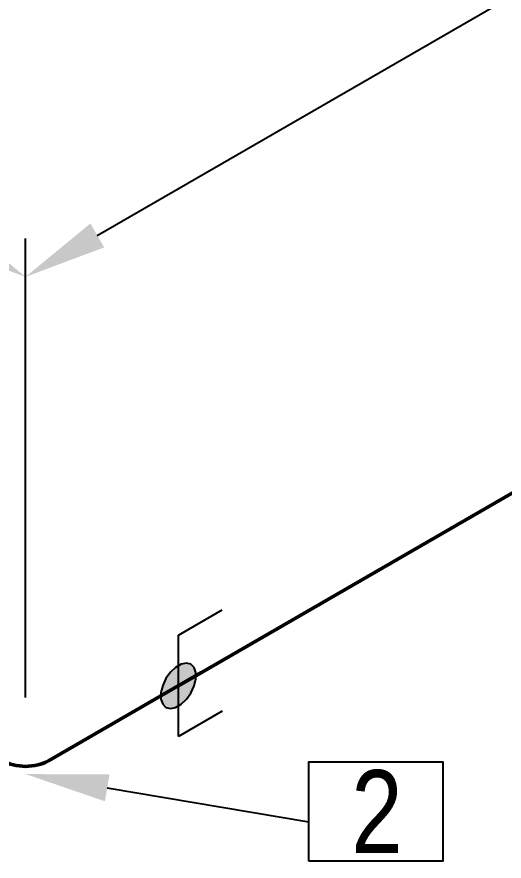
# Model space of a CAD drawing. Header units: millimetres. Extents: x 0 to 594, y 0 to 420.
# Drawn here: x 151.19 to 165.89, y 241 to 266.47 of the extents above; entities that cross this region are included whole.
import ezdxf
from ezdxf import colors
from ezdxf.entities.mleader import LeaderData, LeaderLine
from ezdxf.enums import TextEntityAlignment as Align
from ezdxf.math import Vec2, Vec3

# ---------------------------------------------------------------- set-up
doc = ezdxf.new("R2010")
doc.units = ezdxf.units.MM
doc.header["$LTSCALE"] = 0.25
for name, color, linetype in [('용접', 1, 'Continuous'), ('주석', 7, 'Continuous'), ('치수', 1, 'Continuous')]:
    doc.layers.add(name, color=color, linetype=linetype)
doc.layers.add('파이프 작은 보어', color=30, linetype='Continuous', lineweight=50)
doc.styles.add('AdskIsoAnnotation', font='arial.ttf', dxfattribs={"width": 0.8, "height": 1})
doc.styles.add('AdskIsoMetric', font='arial.ttf', dxfattribs={"width": 0.8, "height": 2.5})
doc.styles.add('AdskIsoMetric-30', font='arial.ttf', dxfattribs={"width": 0.8, "height": 2.5})
doc.styles.add('AdskIsoMetric30', font='arial.ttf', dxfattribs={"width": 0.8, "oblique": 30, "height": 2.5})
doc.styles.get("Standard").update_dxf_attribs({"font": 'arial.ttf'})
doc.dimstyles.new('AdskIsoMetric', dxfattribs={"dimtxt": 2.5, "dimasz": 2.5, "dimexe": 1, "dimexo": 2, "dimgap": 0.8, "dimtad": 1, "dimdec": 0, "dimrnd": 1, "dimzin": 0, "dimdsep": 46, "dimtxsty": 'AdskIsoMetric', "dimcen": 0, "dimclrt": 7, "dimadec": 0, "dimazin": 0, "dimtfac": 1, "dimtdec": 0, "dimtmove": 1, "dimatfit": 3, "dimfxl": 0, "dimfrac": 2, "dimtolj": 1, "dimtzin": 0, "dimarcsym": 0})

# ---------------------------------------------------------------- blocks, each defined once
blk = doc.blocks.new('*D76')
at = {"layer": 'Defpoints', "color": 0}
for p in [(193.288, 282.78), (193.288, 267.78), (151.45, 243.625)]:
    blk.add_point(p, dxfattribs=at)
at = {"layer": '치수', "color": 0, "lineweight": -2}
for p, q in [((193.288, 270.09), (193.288, 283.935)), ((153.615, 259.875), (191.123, 281.53)), ((151.45, 245.935), (151.45, 259.78))]:
    blk.add_line(p, q, dxfattribs=at)
at = {"layer": '치수', "color": 0}
for points in [[(190.915, 281.891), (191.331, 281.17), (193.288, 282.78)], [(153.407, 260.236), (153.823, 259.514), (151.45, 258.625)]]:
    blk.add_solid(points, dxfattribs=at)
at = {"layer": '치수', "color": 7, "insert": (172.369, 273.32), "char_height": 2.5, "attachment_point": 5, "rotation": 30, "style": 'AdskIsoMetric30'}
blk.add_mtext('\\A1;4792', dxfattribs=at)
blk = doc.blocks.new('*D77')
at = {"layer": 'Defpoints', "color": 0}
for p in [(151.45, 258.625), (136.755, 252.109), (151.45, 243.625)]:
    blk.add_point(p, dxfattribs=at)
at = {"layer": '치수', "color": 0, "lineweight": -2}
for p, q in [((136.755, 254.419), (136.755, 268.264)), ((138.92, 265.859), (149.285, 259.875)), ((151.45, 245.935), (151.45, 259.78))]:
    blk.add_line(p, q, dxfattribs=at)
at = {"layer": '치수', "color": 0}
for points in [[(139.129, 266.22), (138.712, 265.498), (136.755, 267.109)], [(149.493, 260.236), (149.077, 259.514), (151.45, 258.625)]]:
    blk.add_solid(points, dxfattribs=at)
at = {"layer": '치수', "color": 7, "insert": (144.103, 265.484), "char_height": 2.5, "attachment_point": 5, "rotation": 330, "style": 'AdskIsoMetric-30'}
blk.add_mtext('\\A1;1455', dxfattribs=at)
blk = doc.blocks.new('엘보우-14-Iso2DSkew90')
at = {"color": 0, "linetype": 'ByBlock', "lineweight": -2, "extrusion": (0, 0.816497, 0.57735)}
for p, q in [((-5.303, 3.062), (-0.691, 0.399)), ((0.691, 0.399), (5.303, 3.062))]:
    blk.add_line(p, q, dxfattribs=at)
at = {"linetype": 'ByBlock'}
blk.add_ellipse((0, 0.798), major_axis=(-0.977, 0), ratio=0.57735, start_param=0.785398, end_param=2.356194, dxfattribs=at)
blk = doc.blocks.new('SocketWeld-1-IsoLeft')
blk.add_hatch(color=256).paths.add_polyline_path([(-0.0294, -0.0234), (-0.0291, -0.0234), (-0.0288, -0.0235), (-0.0285, -0.0236), (-0.0283, -0.0237), (-0.028, -0.0238), (-0.0277, -0.0239), (-0.0274, -0.0239), (-0.0271, -0.024), (-0.0268, -0.0241), (-0.0265, -0.0242), (-0.0263, -0.0243), (-0.026, -0.0244), (-0.0257, -0.0244), (-0.0254, -0.0245), (-0.0251, -0.0246), (-0.0248, -0.0247), (-0.0246, -0.0248), (-0.0243, -0.0249), (-0.024, -0.0249), (-0.0237, -0.025), (-0.0234, -0.0251), (-0.0231, -0.0252), (-0.0228, -0.0253), (-0.0226, -0.0254), (-0.0223, -0.0254), (-0.022, -0.0255), (-0.0217, -0.0256), (-0.0214, -0.0257), (-0.0211, -0.0258), (-0.0209, -0.0259), (-0.0206, -0.0259), (-0.0203, -0.026), (-0.02, -0.0261), (-0.0197, -0.0262), (-0.0194, -0.0263), (-0.0191, -0.0264), (-0.0189, -0.0265), (-0.0186, -0.0265), (-0.0183, -0.0266), (-0.018, -0.0267), (-0.0177, -0.0268), (-0.0174, -0.0269), (-0.0172, -0.027), (-0.0169, -0.027), (-0.0166, -0.0271), (-0.0163, -0.0272), (-0.016, -0.0273), (-0.0157, -0.0274), (-0.0155, -0.0275), (-0.0155, -0.0275), (-0.0151, -0.0275), (-0.0148, -0.0275), (-0.0145, -0.0275), (-0.0142, -0.0276), (-0.0139, -0.0276), (-0.0136, -0.0276), (-0.0132, -0.0277), (-0.0129, -0.0277), (-0.0126, -0.0277), (-0.0123, -0.0277), (-0.012, -0.0278), (-0.0117, -0.0278), (-0.0114, -0.0278), (-0.011, -0.0279), (-0.0107, -0.0279), (-0.0104, -0.0279), (-0.0101, -0.0279), (-0.0098, -0.028), (-0.0095, -0.028), (-0.0091, -0.028), (-0.0088, -0.0281), (-0.0085, -0.0281), (-0.0082, -0.0281), (-0.0079, -0.0281), (-0.0076, -0.0282), (-0.0073, -0.0282), (-0.0069, -0.0282), (-0.0066, -0.0283), (-0.0063, -0.0283), (-0.006, -0.0283), (-0.0057, -0.0283), (-0.0054, -0.0284), (-0.005, -0.0284), (-0.0047, -0.0284), (-0.0044, -0.0285), (-0.0041, -0.0285), (-0.0038, -0.0285), (-0.0035, -0.0286), (-0.0032, -0.0286), (-0.0028, -0.0286), (-0.0025, -0.0286), (-0.0022, -0.0287), (-0.0019, -0.0287), (-0.0016, -0.0287), (-0.0013, -0.0288), (-0.0009, -0.0288), (-0.0006, -0.0288), (-0.0003, -0.0288), (0, -0.0289), (0, -0.0289), (0.0003, -0.0288), (0.0006, -0.0288), (0.0009, -0.0288), (0.0013, -0.0288), (0.0016, -0.0287), (0.0019, -0.0287), (0.0022, -0.0287), (0.0025, -0.0286), (0.0028, -0.0286), (0.0032, -0.0286), (0.0035, -0.0286), (0.0038, -0.0285), (0.0041, -0.0285), (0.0044, -0.0285), (0.0047, -0.0284), (0.005, -0.0284), (0.0054, -0.0284), (0.0057, -0.0283), (0.006, -0.0283), (0.0063, -0.0283), (0.0066, -0.0283), (0.0069, -0.0282), (0.0073, -0.0282), (0.0076, -0.0282), (0.0079, -0.0281), (0.0082, -0.0281), (0.0085, -0.0281), (0.0088, -0.0281), (0.0091, -0.028), (0.0095, -0.028), (0.0098, -0.028), (0.0101, -0.0279), (0.0104, -0.0279), (0.0107, -0.0279), (0.011, -0.0279), (0.0114, -0.0278), (0.0117, -0.0278), (0.012, -0.0278), (0.0123, -0.0277), (0.0126, -0.0277), (0.0129, -0.0277), (0.0132, -0.0277), (0.0136, -0.0276), (0.0139, -0.0276), (0.0142, -0.0276), (0.0145, -0.0275), (0.0148, -0.0275), (0.0151, -0.0275), (0.0155, -0.0275), (0.0155, -0.0275), (0.0157, -0.0274), (0.016, -0.0273), (0.0163, -0.0272), (0.0166, -0.0271), (0.0169, -0.027), (0.0172, -0.027), (0.0174, -0.0269), (0.0177, -0.0268), (0.018, -0.0267), (0.0183, -0.0266), (0.0186, -0.0265), (0.0189, -0.0265), (0.0191, -0.0264), (0.0194, -0.0263), (0.0197, -0.0262), (0.02, -0.0261), (0.0203, -0.026), (0.0206, -0.0259), (0.0209, -0.0259), (0.0211, -0.0258), (0.0214, -0.0257), (0.0217, -0.0256), (0.022, -0.0255), (0.0223, -0.0254), (0.0226, -0.0254), (0.0228, -0.0253), (0.0231, -0.0252), (0.0234, -0.0251), (0.0237, -0.025), (0.024, -0.0249), (0.0243, -0.0249), (0.0246, -0.0248), (0.0248, -0.0247), (0.0251, -0.0246), (0.0254, -0.0245), (0.0257, -0.0244), (0.026, -0.0244), (0.0263, -0.0243), (0.0265, -0.0242), (0.0268, -0.0241), (0.0271, -0.024), (0.0274, -0.0239), (0.0277, -0.0239), (0.028, -0.0238), (0.0283, -0.0237), (0.0285, -0.0236), (0.0288, -0.0235), (0.0291, -0.0234), (0.0294, -0.0234), (0.0294, -0.0234), (0.0296, -0.0232), (0.0298, -0.0231), (0.0301, -0.023), (0.0303, -0.0228), (0.0305, -0.0227), (0.0307, -0.0226), (0.031, -0.0224), (0.0312, -0.0223), (0.0314, -0.0222), (0.0316, -0.0221), (0.0319, -0.0219), (0.0321, -0.0218), (0.0323, -0.0217), (0.0325, -0.0215), (0.0328, -0.0214), (0.033, -0.0213), (0.0332, -0.0211), (0.0335, -0.021), (0.0337, -0.0209), (0.0339, -0.0207), (0.0341, -0.0206), (0.0344, -0.0205), (0.0346, -0.0204), (0.0348, -0.0202), (0.035, -0.0201), (0.0353, -0.02), (0.0355, -0.0198), (0.0357, -0.0197), (0.0359, -0.0196), (0.0362, -0.0194), (0.0364, -0.0193), (0.0366, -0.0192), (0.0368, -0.0191), (0.0371, -0.0189), (0.0373, -0.0188), (0.0375, -0.0187), (0.0377, -0.0185), (0.038, -0.0184), (0.0382, -0.0183), (0.0384, -0.0181), (0.0386, -0.018), (0.0389, -0.0179), (0.0391, -0.0177), (0.0393, -0.0176), (0.0395, -0.0175), (0.0398, -0.0174), (0.04, -0.0172), (0.0402, -0.0171), (0.0405, -0.017), (0.0405, -0.017), (0.0406, -0.0168), (0.0407, -0.0166), (0.0409, -0.0165), (0.041, -0.0163), (0.0412, -0.0161), (0.0413, -0.016), (0.0415, -0.0158), (0.0416, -0.0157), (0.0418, -0.0155), (0.0419, -0.0153), (0.042, -0.0152), (0.0422, -0.015), (0.0423, -0.0148), (0.0425, -0.0147), (0.0426, -0.0145), (0.0428, -0.0143), (0.0429, -0.0142), (0.0431, -0.014), (0.0432, -0.0138), (0.0433, -0.0137), (0.0435, -0.0135), (0.0436, -0.0134), (0.0438, -0.0132), (0.0439, -0.013), (0.0441, -0.0129), (0.0442, -0.0127), (0.0444, -0.0125), (0.0445, -0.0124), (0.0447, -0.0122), (0.0448, -0.012), (0.0449, -0.0119), (0.0451, -0.0117), (0.0452, -0.0115), (0.0454, -0.0114), (0.0455, -0.0112), (0.0457, -0.0111), (0.0458, -0.0109), (0.046, -0.0107), (0.0461, -0.0106), (0.0462, -0.0104), (0.0464, -0.0102), (0.0465, -0.0101), (0.0467, -0.0099), (0.0468, -0.0097), (0.047, -0.0096), (0.0471, -0.0094), (0.0473, -0.0092), (0.0474, -0.0091), (0.0476, -0.0089), (0.0476, -0.0089), (0.0476, -0.0087), (0.0477, -0.0086), (0.0477, -0.0084), (0.0478, -0.0082), (0.0478, -0.008), (0.0479, -0.0078), (0.0479, -0.0076), (0.048, -0.0075), (0.048, -0.0073), (0.0481, -0.0071), (0.0481, -0.0069), (0.0482, -0.0067), (0.0482, -0.0066), (0.0483, -0.0064), (0.0483, -0.0062), (0.0484, -0.006), (0.0484, -0.0058), (0.0485, -0.0056), (0.0485, -0.0055), (0.0486, -0.0053), (0.0486, -0.0051), (0.0487, -0.0049), (0.0487, -0.0047), (0.0488, -0.0046), (0.0488, -0.0044), (0.0489, -0.0042), (0.0489, -0.004), (0.049, -0.0038), (0.049, -0.0036), (0.0491, -0.0035), (0.0491, -0.0033), (0.0492, -0.0031), (0.0492, -0.0029), (0.0493, -0.0027), (0.0493, -0.0025), (0.0494, -0.0024), (0.0494, -0.0022), (0.0495, -0.002), (0.0495, -0.0018), (0.0496, -0.0016), (0.0496, -0.0015), (0.0497, -0.0013), (0.0497, -0.0011), (0.0498, -0.0009), (0.0498, -0.0007), (0.0499, -0.0005), (0.0499, -0.0004), (0.05, -0.0002), (0.05, 0), (0.05, 0), (0.05, 0.0002), (0.0499, 0.0004), (0.0499, 0.0005), (0.0498, 0.0007), (0.0498, 0.0009), (0.0497, 0.0011), (0.0497, 0.0013), (0.0496, 0.0015), (0.0496, 0.0016), (0.0495, 0.0018), (0.0495, 0.002), (0.0494, 0.0022), (0.0494, 0.0024), (0.0493, 0.0025), (0.0493, 0.0027), (0.0492, 0.0029), (0.0492, 0.0031), (0.0491, 0.0033), (0.0491, 0.0035), (0.049, 0.0036), (0.049, 0.0038), (0.0489, 0.004), (0.0489, 0.0042), (0.0488, 0.0044), (0.0488, 0.0046), (0.0487, 0.0047), (0.0487, 0.0049), (0.0486, 0.0051), (0.0486, 0.0053), (0.0485, 0.0055), (0.0485, 0.0056), (0.0484, 0.0058), (0.0484, 0.006), (0.0483, 0.0062), (0.0483, 0.0064), (0.0482, 0.0066), (0.0482, 0.0067), (0.0481, 0.0069), (0.0481, 0.0071), (0.048, 0.0073), (0.048, 0.0075), (0.0479, 0.0076), (0.0479, 0.0078), (0.0478, 0.008), (0.0478, 0.0082), (0.0477, 0.0084), (0.0477, 0.0086), (0.0476, 0.0087), (0.0476, 0.0089), (0.0476, 0.0089), (0.0474, 0.0091), (0.0473, 0.0092), (0.0471, 0.0094), (0.047, 0.0096), (0.0468, 0.0097), (0.0467, 0.0099), (0.0465, 0.0101), (0.0464, 0.0102), (0.0462, 0.0104), (0.0461, 0.0106), (0.046, 0.0107), (0.0458, 0.0109), (0.0457, 0.0111), (0.0455, 0.0112), (0.0454, 0.0114), (0.0452, 0.0115), (0.0451, 0.0117), (0.0449, 0.0119), (0.0448, 0.012), (0.0447, 0.0122), (0.0445, 0.0124), (0.0444, 0.0125), (0.0442, 0.0127), (0.0441, 0.0129), (0.0439, 0.013), (0.0438, 0.0132), (0.0436, 0.0134), (0.0435, 0.0135), (0.0433, 0.0137), (0.0432, 0.0138), (0.0431, 0.014), (0.0429, 0.0142), (0.0428, 0.0143), (0.0426, 0.0145), (0.0425, 0.0147), (0.0423, 0.0148), (0.0422, 0.015), (0.042, 0.0152), (0.0419, 0.0153), (0.0418, 0.0155), (0.0416, 0.0157), (0.0415, 0.0158), (0.0413, 0.016), (0.0412, 0.0161), (0.041, 0.0163), (0.0409, 0.0165), (0.0407, 0.0166), (0.0406, 0.0168), (0.0405, 0.017), (0.0405, 0.017), (0.0402, 0.0171), (0.04, 0.0172), (0.0398, 0.0174), (0.0395, 0.0175), (0.0393, 0.0176), (0.0391, 0.0177), (0.0389, 0.0179), (0.0386, 0.018), (0.0384, 0.0181), (0.0382, 0.0183), (0.038, 0.0184), (0.0377, 0.0185), (0.0375, 0.0187), (0.0373, 0.0188), (0.0371, 0.0189), (0.0368, 0.0191), (0.0366, 0.0192), (0.0364, 0.0193), (0.0362, 0.0194), (0.0359, 0.0196), (0.0357, 0.0197), (0.0355, 0.0198), (0.0353, 0.02), (0.035, 0.0201), (0.0348, 0.0202), (0.0346, 0.0204), (0.0344, 0.0205), (0.0341, 0.0206), (0.0339, 0.0207), (0.0337, 0.0209), (0.0335, 0.021), (0.0332, 0.0211), (0.033, 0.0213), (0.0328, 0.0214), (0.0325, 0.0215), (0.0323, 0.0217), (0.0321, 0.0218), (0.0319, 0.0219), (0.0316, 0.0221), (0.0314, 0.0222), (0.0312, 0.0223), (0.031, 0.0224), (0.0307, 0.0226), (0.0305, 0.0227), (0.0303, 0.0228), (0.0301, 0.023), (0.0298, 0.0231), (0.0296, 0.0232), (0.0294, 0.0234), (0.0294, 0.0234), (0.0291, 0.0234), (0.0288, 0.0235), (0.0285, 0.0236), (0.0283, 0.0237), (0.028, 0.0238), (0.0277, 0.0239), (0.0274, 0.0239), (0.0271, 0.024), (0.0268, 0.0241), (0.0265, 0.0242), (0.0263, 0.0243), (0.026, 0.0244), (0.0257, 0.0244), (0.0254, 0.0245), (0.0251, 0.0246), (0.0248, 0.0247), (0.0246, 0.0248), (0.0243, 0.0249), (0.024, 0.0249), (0.0237, 0.025), (0.0234, 0.0251), (0.0231, 0.0252), (0.0228, 0.0253), (0.0226, 0.0254), (0.0223, 0.0254), (0.022, 0.0255), (0.0217, 0.0256), (0.0214, 0.0257), (0.0211, 0.0258), (0.0209, 0.0259), (0.0206, 0.0259), (0.0203, 0.026), (0.02, 0.0261), (0.0197, 0.0262), (0.0194, 0.0263), (0.0191, 0.0264), (0.0189, 0.0265), (0.0186, 0.0265), (0.0183, 0.0266), (0.018, 0.0267), (0.0177, 0.0268), (0.0174, 0.0269), (0.0172, 0.027), (0.0169, 0.027), (0.0166, 0.0271), (0.0163, 0.0272), (0.016, 0.0273), (0.0157, 0.0274), (0.0155, 0.0275), (0.0155, 0.0275), (0.0151, 0.0275), (0.0148, 0.0275), (0.0145, 0.0275), (0.0142, 0.0276), (0.0139, 0.0276), (0.0136, 0.0276), (0.0132, 0.0277), (0.0129, 0.0277), (0.0126, 0.0277), (0.0123, 0.0277), (0.012, 0.0278), (0.0117, 0.0278), (0.0114, 0.0278), (0.011, 0.0279), (0.0107, 0.0279), (0.0104, 0.0279), (0.0101, 0.0279), (0.0098, 0.028), (0.0095, 0.028), (0.0091, 0.028), (0.0088, 0.0281), (0.0085, 0.0281), (0.0082, 0.0281), (0.0079, 0.0281), (0.0076, 0.0282), (0.0073, 0.0282), (0.0069, 0.0282), (0.0066, 0.0283), (0.0063, 0.0283), (0.006, 0.0283), (0.0057, 0.0283), (0.0054, 0.0284), (0.005, 0.0284), (0.0047, 0.0284), (0.0044, 0.0285), (0.0041, 0.0285), (0.0038, 0.0285), (0.0035, 0.0286), (0.0032, 0.0286), (0.0028, 0.0286), (0.0025, 0.0286), (0.0022, 0.0287), (0.0019, 0.0287), (0.0016, 0.0287), (0.0013, 0.0288), (0.0009, 0.0288), (0.0006, 0.0288), (0.0003, 0.0288), (0, 0.0289), (0, 0.0289), (-0.0003, 0.0288), (-0.0006, 0.0288), (-0.0009, 0.0288), (-0.0013, 0.0288), (-0.0016, 0.0287), (-0.0019, 0.0287), (-0.0022, 0.0287), (-0.0025, 0.0286), (-0.0028, 0.0286), (-0.0032, 0.0286), (-0.0035, 0.0286), (-0.0038, 0.0285), (-0.0041, 0.0285), (-0.0044, 0.0285), (-0.0047, 0.0284), (-0.005, 0.0284), (-0.0054, 0.0284), (-0.0057, 0.0283), (-0.006, 0.0283), (-0.0063, 0.0283), (-0.0066, 0.0283), (-0.0069, 0.0282), (-0.0073, 0.0282), (-0.0076, 0.0282), (-0.0079, 0.0281), (-0.0082, 0.0281), (-0.0085, 0.0281), (-0.0088, 0.0281), (-0.0091, 0.028), (-0.0095, 0.028), (-0.0098, 0.028), (-0.0101, 0.0279), (-0.0104, 0.0279), (-0.0107, 0.0279), (-0.011, 0.0279), (-0.0114, 0.0278), (-0.0117, 0.0278), (-0.012, 0.0278), (-0.0123, 0.0277), (-0.0126, 0.0277), (-0.0129, 0.0277), (-0.0132, 0.0277), (-0.0136, 0.0276), (-0.0139, 0.0276), (-0.0142, 0.0276), (-0.0145, 0.0275), (-0.0148, 0.0275), (-0.0151, 0.0275), (-0.0155, 0.0275), (-0.0155, 0.0275), (-0.0157, 0.0274), (-0.016, 0.0273), (-0.0163, 0.0272), (-0.0166, 0.0271), (-0.0169, 0.027), (-0.0172, 0.027), (-0.0174, 0.0269), (-0.0177, 0.0268), (-0.018, 0.0267), (-0.0183, 0.0266), (-0.0186, 0.0265), (-0.0189, 0.0265), (-0.0191, 0.0264), (-0.0194, 0.0263), (-0.0197, 0.0262), (-0.02, 0.0261), (-0.0203, 0.026), (-0.0206, 0.0259), (-0.0209, 0.0259), (-0.0211, 0.0258), (-0.0214, 0.0257), (-0.0217, 0.0256), (-0.022, 0.0255), (-0.0223, 0.0254), (-0.0226, 0.0254), (-0.0228, 0.0253), (-0.0231, 0.0252), (-0.0234, 0.0251), (-0.0237, 0.025), (-0.024, 0.0249), (-0.0243, 0.0249), (-0.0246, 0.0248), (-0.0248, 0.0247), (-0.0251, 0.0246), (-0.0254, 0.0245), (-0.0257, 0.0244), (-0.026, 0.0244), (-0.0263, 0.0243), (-0.0265, 0.0242), (-0.0268, 0.0241), (-0.0271, 0.024), (-0.0274, 0.0239), (-0.0277, 0.0239), (-0.028, 0.0238), (-0.0283, 0.0237), (-0.0285, 0.0236), (-0.0288, 0.0235), (-0.0291, 0.0234), (-0.0294, 0.0234), (-0.0294, 0.0234), (-0.0296, 0.0232), (-0.0298, 0.0231), (-0.0301, 0.023), (-0.0303, 0.0228), (-0.0305, 0.0227), (-0.0307, 0.0226), (-0.031, 0.0224), (-0.0312, 0.0223), (-0.0314, 0.0222), (-0.0316, 0.0221), (-0.0319, 0.0219), (-0.0321, 0.0218), (-0.0323, 0.0217), (-0.0325, 0.0215), (-0.0328, 0.0214), (-0.033, 0.0213), (-0.0332, 0.0211), (-0.0335, 0.021), (-0.0337, 0.0209), (-0.0339, 0.0207), (-0.0341, 0.0206), (-0.0344, 0.0205), (-0.0346, 0.0204), (-0.0348, 0.0202), (-0.035, 0.0201), (-0.0353, 0.02), (-0.0355, 0.0198), (-0.0357, 0.0197), (-0.0359, 0.0196), (-0.0362, 0.0194), (-0.0364, 0.0193), (-0.0366, 0.0192), (-0.0368, 0.0191), (-0.0371, 0.0189), (-0.0373, 0.0188), (-0.0375, 0.0187), (-0.0377, 0.0185), (-0.038, 0.0184), (-0.0382, 0.0183), (-0.0384, 0.0181), (-0.0386, 0.018), (-0.0389, 0.0179), (-0.0391, 0.0177), (-0.0393, 0.0176), (-0.0395, 0.0175), (-0.0398, 0.0174), (-0.04, 0.0172), (-0.0402, 0.0171), (-0.0405, 0.017), (-0.0405, 0.017), (-0.0406, 0.0168), (-0.0407, 0.0166), (-0.0409, 0.0165), (-0.041, 0.0163), (-0.0412, 0.0161), (-0.0413, 0.016), (-0.0415, 0.0158), (-0.0416, 0.0157), (-0.0418, 0.0155), (-0.0419, 0.0153), (-0.042, 0.0152), (-0.0422, 0.015), (-0.0423, 0.0148), (-0.0425, 0.0147), (-0.0426, 0.0145), (-0.0428, 0.0143), (-0.0429, 0.0142), (-0.0431, 0.014), (-0.0432, 0.0138), (-0.0433, 0.0137), (-0.0435, 0.0135), (-0.0436, 0.0134), (-0.0438, 0.0132), (-0.0439, 0.013), (-0.0441, 0.0129), (-0.0442, 0.0127), (-0.0444, 0.0125), (-0.0445, 0.0124), (-0.0447, 0.0122), (-0.0448, 0.012), (-0.0449, 0.0119), (-0.0451, 0.0117), (-0.0452, 0.0115), (-0.0454, 0.0114), (-0.0455, 0.0112), (-0.0457, 0.0111), (-0.0458, 0.0109), (-0.046, 0.0107), (-0.0461, 0.0106), (-0.0462, 0.0104), (-0.0464, 0.0102), (-0.0465, 0.0101), (-0.0467, 0.0099), (-0.0468, 0.0097), (-0.047, 0.0096), (-0.0471, 0.0094), (-0.0473, 0.0092), (-0.0474, 0.0091), (-0.0476, 0.0089), (-0.0476, 0.0089), (-0.0476, 0.0087), (-0.0477, 0.0086), (-0.0477, 0.0084), (-0.0478, 0.0082), (-0.0478, 0.008), (-0.0479, 0.0078), (-0.0479, 0.0076), (-0.048, 0.0075), (-0.048, 0.0073), (-0.0481, 0.0071), (-0.0481, 0.0069), (-0.0482, 0.0067), (-0.0482, 0.0066), (-0.0483, 0.0064), (-0.0483, 0.0062), (-0.0484, 0.006), (-0.0484, 0.0058), (-0.0485, 0.0056), (-0.0485, 0.0055), (-0.0486, 0.0053), (-0.0486, 0.0051), (-0.0487, 0.0049), (-0.0487, 0.0047), (-0.0488, 0.0046), (-0.0488, 0.0044), (-0.0489, 0.0042), (-0.0489, 0.004), (-0.049, 0.0038), (-0.049, 0.0036), (-0.0491, 0.0035), (-0.0491, 0.0033), (-0.0492, 0.0031), (-0.0492, 0.0029), (-0.0493, 0.0027), (-0.0493, 0.0025), (-0.0494, 0.0024), (-0.0494, 0.0022), (-0.0495, 0.002), (-0.0495, 0.0018), (-0.0496, 0.0016), (-0.0496, 0.0015), (-0.0497, 0.0013), (-0.0497, 0.0011), (-0.0498, 0.0009), (-0.0498, 0.0007), (-0.0499, 0.0005), (-0.0499, 0.0004), (-0.05, 0.0002), (-0.05, 0), (-0.05, 0), (-0.05, -0.0002), (-0.0499, -0.0004), (-0.0499, -0.0005), (-0.0498, -0.0007), (-0.0498, -0.0009), (-0.0497, -0.0011), (-0.0497, -0.0013), (-0.0496, -0.0015), (-0.0496, -0.0016), (-0.0495, -0.0018), (-0.0495, -0.002), (-0.0494, -0.0022), (-0.0494, -0.0024), (-0.0493, -0.0025), (-0.0493, -0.0027), (-0.0492, -0.0029), (-0.0492, -0.0031), (-0.0491, -0.0033), (-0.0491, -0.0035), (-0.049, -0.0036), (-0.049, -0.0038), (-0.0489, -0.004), (-0.0489, -0.0042), (-0.0488, -0.0044), (-0.0488, -0.0046), (-0.0487, -0.0047), (-0.0487, -0.0049), (-0.0486, -0.0051), (-0.0486, -0.0053), (-0.0485, -0.0055), (-0.0485, -0.0056), (-0.0484, -0.0058), (-0.0484, -0.006), (-0.0483, -0.0062), (-0.0483, -0.0064), (-0.0482, -0.0066), (-0.0482, -0.0067), (-0.0481, -0.0069), (-0.0481, -0.0071), (-0.048, -0.0073), (-0.048, -0.0075), (-0.0479, -0.0076), (-0.0479, -0.0078), (-0.0478, -0.008), (-0.0478, -0.0082), (-0.0477, -0.0084), (-0.0477, -0.0086), (-0.0476, -0.0087), (-0.0476, -0.0089), (-0.0476, -0.0089), (-0.0474, -0.0091), (-0.0473, -0.0092), (-0.0471, -0.0094), (-0.047, -0.0096), (-0.0468, -0.0097), (-0.0467, -0.0099), (-0.0465, -0.0101), (-0.0464, -0.0102), (-0.0462, -0.0104), (-0.0461, -0.0106), (-0.046, -0.0107), (-0.0458, -0.0109), (-0.0457, -0.0111), (-0.0455, -0.0112), (-0.0454, -0.0114), (-0.0452, -0.0115), (-0.0451, -0.0117), (-0.0449, -0.0119), (-0.0448, -0.012), (-0.0447, -0.0122), (-0.0445, -0.0124), (-0.0444, -0.0125), (-0.0442, -0.0127), (-0.0441, -0.0129), (-0.0439, -0.013), (-0.0438, -0.0132), (-0.0436, -0.0134), (-0.0435, -0.0135), (-0.0433, -0.0137), (-0.0432, -0.0138), (-0.0431, -0.014), (-0.0429, -0.0142), (-0.0428, -0.0143), (-0.0426, -0.0145), (-0.0425, -0.0147), (-0.0423, -0.0148), (-0.0422, -0.015), (-0.042, -0.0152), (-0.0419, -0.0153), (-0.0418, -0.0155), (-0.0416, -0.0157), (-0.0415, -0.0158), (-0.0413, -0.016), (-0.0412, -0.0161), (-0.041, -0.0163), (-0.0409, -0.0165), (-0.0407, -0.0166), (-0.0406, -0.0168), (-0.0405, -0.017), (-0.0405, -0.017), (-0.0402, -0.0171), (-0.04, -0.0172), (-0.0398, -0.0174), (-0.0395, -0.0175), (-0.0393, -0.0176), (-0.0391, -0.0177), (-0.0389, -0.0179), (-0.0386, -0.018), (-0.0384, -0.0181), (-0.0382, -0.0183), (-0.038, -0.0184), (-0.0377, -0.0185), (-0.0375, -0.0187), (-0.0373, -0.0188), (-0.0371, -0.0189), (-0.0368, -0.0191), (-0.0366, -0.0192), (-0.0364, -0.0193), (-0.0362, -0.0194), (-0.0359, -0.0196), (-0.0357, -0.0197), (-0.0355, -0.0198), (-0.0353, -0.02), (-0.035, -0.0201), (-0.0348, -0.0202), (-0.0346, -0.0204), (-0.0344, -0.0205), (-0.0341, -0.0206), (-0.0339, -0.0207), (-0.0337, -0.0209), (-0.0335, -0.021), (-0.0332, -0.0211), (-0.033, -0.0213), (-0.0328, -0.0214), (-0.0325, -0.0215), (-0.0323, -0.0217), (-0.0321, -0.0218), (-0.0319, -0.0219), (-0.0316, -0.0221), (-0.0314, -0.0222), (-0.0312, -0.0223), (-0.031, -0.0224), (-0.0307, -0.0226), (-0.0305, -0.0227), (-0.0303, -0.0228), (-0.0301, -0.023), (-0.0298, -0.0231), (-0.0296, -0.0232)], flags=0)
at = {"color": 0, "linetype": 'ByBlock', "lineweight": -2, "extrusion": (0, 0.816497, 0.57735)}
for p, q in [((0, 0.1021), (0.0884, 0.051)), ((0.0884, 0.051), (-0.0884, -0.051)), ((-0.0294, 0.0234), (-0.0405, 0.017)), ((-0.0155, 0.0275), (-0.0294, 0.0234)), ((0, 0.0289), (-0.0155, 0.0275)), ((0.0155, 0.0275), (0, 0.0289)), ((0.0294, 0.0234), (0.0155, 0.0275)), ((0.0405, 0.017), (0.0294, 0.0234)), ((-0.0476, 0.0089), (-0.05, 0)), ((-0.05, 0), (-0.0476, -0.0089)), ((-0.0405, 0.017), (-0.0476, 0.0089)), ((0.0476, 0.0089), (0.0405, 0.017)), ((0.05, 0), (0.0476, 0.0089)), ((0.0476, -0.0089), (0.05, 0)), ((-0.0884, -0.051), (-0.1768, 0)), ((-0.0476, -0.0089), (-0.0405, -0.017)), ((-0.0405, -0.017), (-0.0294, -0.0234)), ((0.0294, -0.0234), (0.0405, -0.017)), ((0.0405, -0.017), (0.0476, -0.0089)), ((-0.0294, -0.0234), (-0.0155, -0.0275)), ((-0.0155, -0.0275), (0, -0.0289)), ((0, -0.0289), (0.0155, -0.0275)), ((0.0155, -0.0275), (0.0294, -0.0234))]:
    blk.add_line(p, q, dxfattribs=at)
blk = doc.blocks.new('AnnoRect')
at = {"color": 0, "linetype": 'ByBlock', "lineweight": -2}
blk.add_wipeout([(-0.81, -0.6), (-0.81, 0.6), (0.81, 0.6), (0.81, -0.6)], dxfattribs=at)
blk.add_lwpolyline([(-0.81, -0.6), (-0.81, 0.6), (0.81, 0.6), (0.81, -0.6)], close=True, dxfattribs=at)
at = {"color": 0, "linetype": 'ByBlock', "lineweight": -2, "style": 'AdskIsoAnnotation', "width": 0.8}
blk.add_attdef('XX', text='', height=1, dxfattribs=at).set_placement((0, 0), align=Align.MIDDLE_CENTER)

msp = doc.modelspace()

# ---------------------------------------------------------------- linework, layer by layer
at = {"layer": '파이프 작은 보어'}
msp.add_lwpolyline([(156.0624, 246.2881), (188.6759, 265.1175)], dxfattribs=at)

# ---------------------------------------------------------------- block references
at = {"layer": '용접', "xscale": 15, "yscale": 15, "zscale": 15, "rotation": 240.0000000059393}
msp.add_blockref('SocketWeld-1-IsoLeft', (156.0624, 246.2881), dxfattribs=at)
at = {"layer": '파이프 작은 보어'}
msp.add_blockref('엘보우-14-Iso2DSkew90', (151.4501, 243.6252), dxfattribs=at)

# ---------------------------------------------------------------- dimensions: what is measured, and where the dimension line sits
at = {"layer": '치수'}
for base, p1, p2, angle, text, override, picture, middle in [((193.2881, 282.7804), (151.4501, 243.6252), (193.2881, 267.7804), 30, '4792', {"dimtad": 0, "dimlfac": 99.194523, "dimtxsty": 'AdskIsoMetric30', "dimse1": 0, "dimse2": 0, "dimsd1": 0, "dimsd2": 0, "dimtmove": 1}, '*D76', (172.3691, 273.3197)), ((151.4501, 258.6252), (136.7554, 252.1092), (151.4501, 243.6252), 330, '1455', {"dimtad": 0, "dimlfac": 85.743369, "dimtxsty": 'AdskIsoMetric-30', "dimse1": 0, "dimse2": 0, "dimsd1": 0, "dimsd2": 0, "dimtmove": 1}, '*D77', (144.1028, 265.4841))]:
    dim = msp.add_linear_dim(base=base, p1=p1, p2=p2, angle=angle, text=text, dimstyle='AdskIsoMetric', override=override, dxfattribs=at)
    dim.commit()
    dim.dimension.update_dxf_attribs({"geometry": picture, "text_midpoint": middle, "dimtype": 160})

# ---------------------------------------------------------------- leaders
at = {"layer": '주석'}
ml = msp.add_multileader_mtext('Standard', dxfattribs=at)
ml.set_content('')
ml.set_leader_properties()
ml.build(insert=Vec2(0, 0))
ml.multileader.update_dxf_attribs({"dogleg_length": 0, "arrow_head_size": 2.5})
ctx = ml.context
ctx.base_point, ctx.arrow_head_size = Vec3(160, 242.1818), 2.5
notes = []
notes.append((ctx, [(0, (1, 1, 0), (160, 242.1818), (-1, 0), 0, [(0, [(151.4501, 243.6252)], 0, [])])]))
ctx.mtext, ml.multileader.dxf.content_type = None, 0
for ctx, leaders in notes:
    for number, flags, end, landing, length, lines in leaders:
        leader = LeaderData()
        leader.index, (leader.has_last_leader_line, leader.has_dogleg_vector, leader.attachment_direction) = number, flags
        leader.last_leader_point, leader.dogleg_vector, leader.dogleg_length = Vec3(end), Vec3(landing), length
        for number, points, colour, breaks in lines:
            line = LeaderLine()
            line.index, line.vertices, line.color, line.breaks = number, Vec3.list(points), colors.encode_raw_color(colour), breaks
            leader.lines.append(line)
        ctx.leaders.append(leader)

# ---------------------------------------------------------------- next in the draw order: block references
ref = msp.add_blockref('AnnoRect', (162.0238, 242.5), dxfattribs=dict(at, xscale=2.5, yscale=2.5, zscale=2.5))
ref.add_attrib('XX_001', '2', (161.2796, 241.2449), dxfattribs={"layer": '0', "color": 0, "linetype": 'ByBlock', "lineweight": -2, "height": 2.5, "style": 'AdskIsoAnnotation', "width": 0.8})

doc.saveas('drawing.dxf')
